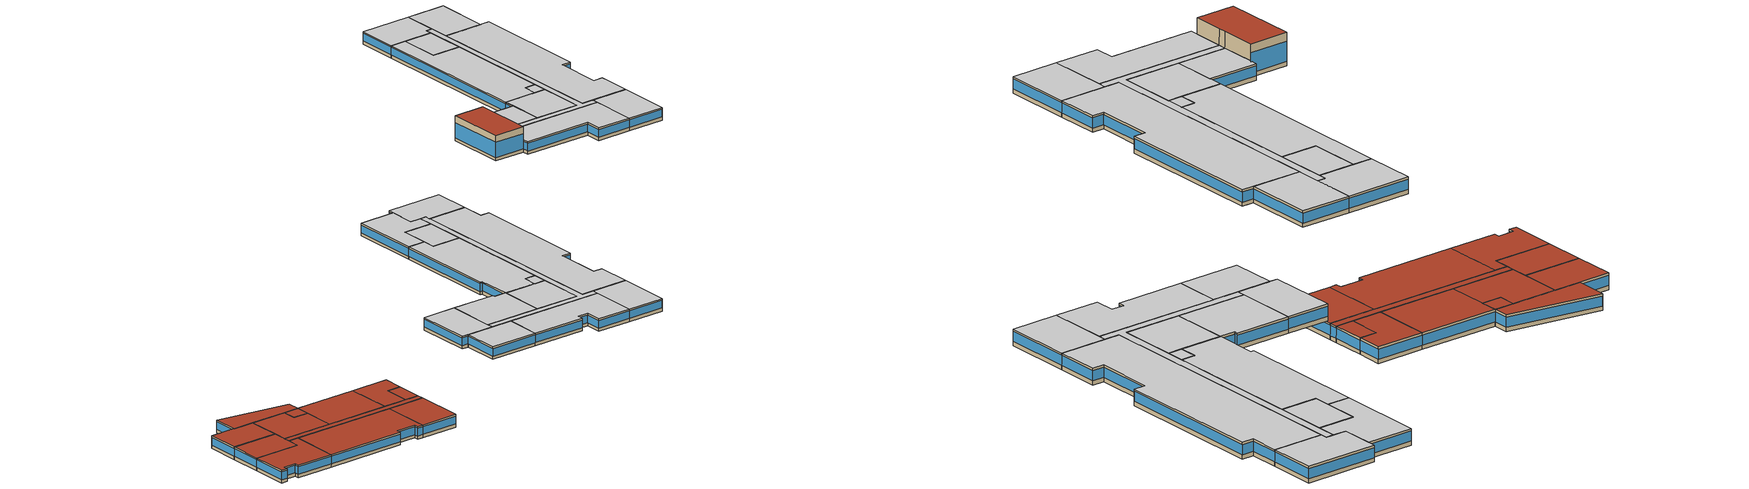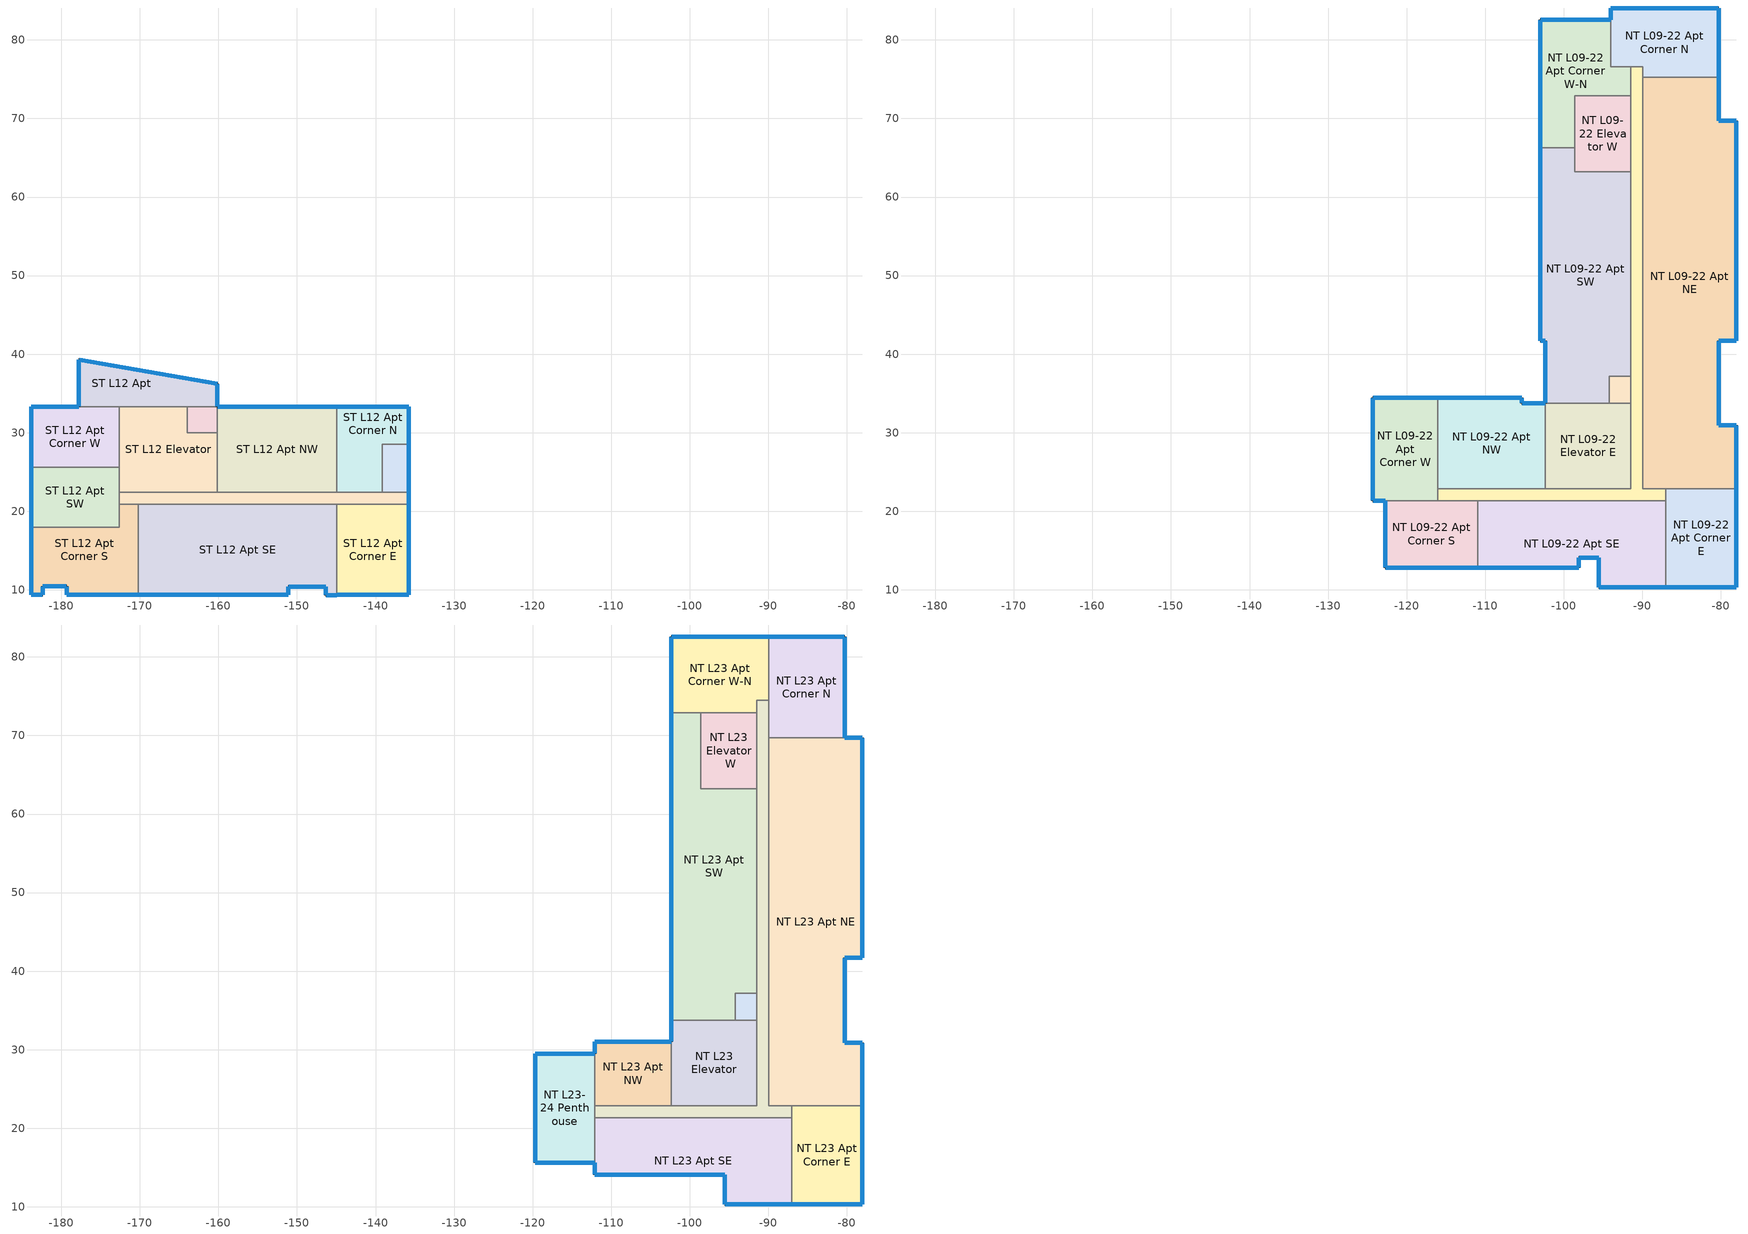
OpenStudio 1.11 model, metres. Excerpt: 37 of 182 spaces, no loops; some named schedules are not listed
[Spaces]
ST L12 Apt
 floor adiabatic (Interior Floor): -177.76,39.31 -160.13,36.22 -160.13,33.32 -177.76,33.32 z35.15
 wall outside: -160.13,33.32 -160.13,36.22 -177.76,39.31 -177.76,33.32 z35.15:38.1
 wall to ST L12 Elec: -163.94,33.32 -160.13,33.32 z35.15:38.1
 wall to ST L12 Elevator: -172.65,33.32 -163.94,33.32 z35.15:38.1
 wall to ST L12 Apt Corner W: -177.76,33.32 -172.65,33.32 z35.15:38.1
 window: -160.13,33.34 -160.13,36.2 z35.92:37.71; -160.15,36.23 -177.73,39.3 z35.92:37.69; -177.76,39.28 -177.76,33.34 z35.92:37.7
 roof outside: -160.13,33.32 -160.13,36.22 -177.76,39.31 -177.76,33.32 z38.1
ST L12 Corridor
 floor adiabatic (Interior Floor): -135.74,22.39 -135.74,20.87 -172.65,20.87 -172.65,22.39 z35.15
 wall outside: -135.74,20.87 -135.74,22.39 z35.15:38.1
 wall to ST L12 Apt Corner E: -144.9,20.87 -135.74,20.87 z35.15:38.1
 wall to ST L12 Apt SE: -170.22,20.87 -144.9,20.87 z35.15:38.1
 wall to ST L12 Apt Corner S: -172.65,20.87 -170.22,20.87 z35.15:38.1
 wall to ST L12 Apt SW: -172.65,22.39 -172.65,20.87 z35.15:38.1
 wall to ST L12 Elevator: -160.13,22.39 -172.65,22.39 z35.15:38.1
 wall to ST L12 Apt NW: -144.9,22.39 -160.13,22.39 z35.15:38.1
 wall to ST L12 Apt Corner N: -139.17,22.39 -144.9,22.39 z35.15:38.1
 wall to ST L12 Stair Int: -135.74,22.39 -139.17,22.39 z35.15:38.1
 window: -135.74,20.89 -135.74,22.36 z35.92:37.74
 roof outside: -135.74,20.87 -135.74,22.39 -172.65,22.39 -172.65,20.87 z38.1
ST L12 Apt SW
 floor adiabatic (Interior Floor): -172.65,25.6 -172.65,17.94 -183.85,17.94 -183.85,25.6 z35.15
 wall outside: -183.85,25.6 -183.85,17.94 z35.15:38.1
 wall to ST L12 Apt Corner W: -172.65,25.6 -183.85,25.6 z35.15:38.1
 wall to ST L12 Elevator: -172.65,22.39 -172.65,25.6 z35.15:38.1
 wall to ST L12 Apt Corner S: -183.85,17.94 -172.65,17.94 -172.65,20.87 z35.15:38.1
 window: -183.85,25.57 -183.85,17.97 z35.92:37.7
 roof outside: -172.65,17.94 -172.65,25.6 -183.85,25.6 -183.85,17.94 z38.1
ST L12 Stair Int
 floor adiabatic (Interior Floor): -135.74,28.54 -135.74,22.39 -139.17,22.39 -139.17,28.54 z35.15
 wall outside: -135.74,22.39 -135.74,28.54 z35.15:38.1
 wall to ST L12 Apt Corner N: -135.74,28.54 -139.17,28.54 -139.17,22.39 z35.15:38.1
 window: -135.74,22.41 -135.74,28.52 z35.92:37.7
 roof outside: -135.74,22.39 -135.74,28.54 -139.17,28.54 -139.17,22.39 z38.1
ST L12 Elec
 floor adiabatic (Interior Floor): -160.13,33.32 -160.13,29.99 -163.94,29.99 -163.94,33.32 z35.15
 wall to ST L12 Apt NW: -160.13,29.99 -160.13,33.32 z35.15:38.1
 wall to ST L12 Elevator: -163.94,33.32 -163.94,29.99 -160.13,29.99 z35.15:38.1
 roof outside: -160.13,29.99 -160.13,33.32 -163.94,33.32 -163.94,29.99 z38.1
ST L12 Apt Corner W
 floor adiabatic (Interior Floor): -172.65,33.32 -172.65,25.6 -183.85,25.6 -183.85,33.32 z35.15
 wall outside: -177.76,33.32 -183.85,33.32 -183.85,25.6 z35.15:38.1
 wall to ST L12 Elevator: -172.65,25.6 -172.65,33.32 z35.15:38.1
 window: -183.85,33.29 -183.85,25.62 / -177.78,33.32 -183.83,33.32 z35.92:37.7
 roof outside: -172.65,25.6 -172.65,33.32 -183.85,33.32 -183.85,25.6 z38.1
ST L12 Apt Corner E
 floor adiabatic (Interior Floor): -135.74,20.87 -135.74,9.34 -144.9,9.34 -144.9,20.87 z35.15
 wall outside: -144.9,9.34 -135.74,9.34 -135.74,20.87 z35.15:38.1
 wall to ST L12 Apt SE: -144.9,20.87 -144.9,9.34 z35.15:38.1
 window: -144.88,9.34 -135.77,9.34 / -135.74,9.37 -135.74,20.84 z35.92:37.69
 roof outside: -135.74,9.34 -135.74,20.87 -144.9,20.87 -144.9,9.34 z38.1
ST L12 Apt Corner N
 floor adiabatic (Interior Floor): -144.9,33.32 -135.74,33.32 -135.74,28.54 -139.17,28.54 -139.17,22.39 -144.9,22.39 z35.15
 wall outside: -135.74,28.54 -135.74,33.32 -144.9,33.32 z35.15:38.1
 wall to ST L12 Apt NW: -144.9,33.32 -144.9,22.39 z35.15:38.1
 window: -135.77,33.32 -144.88,33.32 z35.92:37.69; -135.74,28.57 -135.74,33.29 z35.92:37.7
 roof outside: -139.17,22.39 -139.17,28.54 -135.74,28.54 -135.74,33.32 -144.9,33.32 -144.9,22.39 z38.1
ST L12 Apt NW
 floor adiabatic (Interior Floor): -160.13,33.32 -144.9,33.32 -144.9,22.39 -160.13,22.39 z35.15
 wall outside: -144.9,33.32 -160.13,33.32 z35.15:38.1
 wall to ST L12 Elevator: -160.13,29.99 -160.13,22.39 z35.15:38.1
 window: -144.93,33.32 -160.1,33.32 z35.92:37.69
 roof outside: -144.9,22.39 -144.9,33.32 -160.13,33.32 -160.13,22.39 z38.1
ST L12 Apt Corner S
 floor adiabatic (Interior Floor): -170.22,20.87 -170.22,9.34 -179.33,9.34 -179.33,10.43 -182.38,10.43 -182.38,9.34 -183.85,9.34 -183.85,17.94 -172.65,17.94 -172.65,20.87 z35.15
 wall outside: -183.85,17.94 -183.85,9.34 -182.38,9.34 -182.38,10.43 -179.33,10.43 -179.33,9.34 -170.22,9.34 z35.15:38.1
 wall to ST L12 Apt SE: -170.22,9.34 -170.22,20.87 z35.15:38.1
 window: -183.83,9.34 -182.4,9.34 z35.92:37.75; -179.33,10.41 -179.33,9.37 / -182.38,9.37 -182.38,10.41 z35.92:37.77; -183.85,17.92 -183.85,9.37 / -179.31,9.34 -170.25,9.34 z35.92:37.69; -182.35,10.43 -179.36,10.43 z35.92:37.71
 roof outside: -170.22,9.34 -170.22,20.87 -172.65,20.87 -172.65,17.94 -183.85,17.94 -183.85,9.34 -182.38,9.34 -182.38,10.43 -179.33,10.43 -179.33,9.34 z38.1
ST L12 Apt SE
 floor adiabatic (Interior Floor): -144.9,20.87 -144.9,9.34 -146.31,9.34 -146.31,10.41 -151.09,10.41 -151.09,9.34 -170.22,9.34 -170.22,20.87 z35.15
 wall outside: -170.22,9.34 -151.09,9.34 -151.09,10.41 -146.31,10.41 -146.31,9.34 -144.9,9.34 z35.15:38.1
 window: -146.29,9.34 -144.93,9.34 z35.92:37.75; -170.2,9.34 -151.11,9.34 z35.92:37.69; -151.09,9.37 -151.09,10.39 / -146.31,10.39 -146.31,9.37 z35.92:37.77; -151.06,10.41 -146.34,10.41 z35.92:37.7
 roof outside: -144.9,9.34 -144.9,20.87 -170.22,20.87 -170.22,9.34 -151.09,9.34 -151.09,10.41 -146.31,10.41 -146.31,9.34 z38.1
ST L12 Elevator
 floor adiabatic (Interior Floor): -172.65,33.32 -163.94,33.32 -163.94,29.99 -160.13,29.99 -160.13,22.39 -172.65,22.39 z35.15
 roof outside: -160.13,22.39 -160.13,29.99 -163.94,29.99 -163.94,33.32 -172.65,33.32 -172.65,22.39 z38.1
NT L09-22 Apt Corner W-N
 floor adiabatic (Interior Floor): -94.01,82.54 -94.01,76.58 -91.46,76.58 -91.46,72.92 -98.59,72.92 -98.59,66.27 -102.96,66.27 -102.96,82.54 z46.28
 wall outside: -94.01,82.54 -102.96,82.54 -102.96,66.27 z46.28:49.23
 wall to NT L09-22 Apt Corner N: -91.46,76.58 -94.01,76.58 -94.01,82.54 z46.28:49.23
 wall to NT L09-22 Corridor: -91.46,72.92 -91.46,76.58 z46.28:49.23
 wall to NT L09-22 Elevator W: -98.59,66.27 -98.59,72.92 -91.46,72.92 z46.28:49.23
 wall to NT L09-22 Apt SW: -102.96,66.27 -98.59,66.27 z46.28:49.23
 window: -102.96,82.51 -102.96,66.3 z47.04:48.81; -94.03,82.54 -102.93,82.54 z47.04:48.82
 ceiling adiabatic (Interior Ceiling): -98.59,66.27 -98.59,72.92 -91.46,72.92 -91.46,76.58 -94.01,76.58 -94.01,82.54 -102.96,82.54 -102.96,66.27 z49.23
NT L09-22 Apt Corner N
 floor adiabatic (Interior Floor): -94.01,84.06 -80.29,84.06 -80.29,75.26 -89.94,75.26 -89.94,76.58 -94.01,76.58 z46.28
 wall outside: -80.29,75.26 -80.29,84.06 -94.01,84.06 -94.01,82.54 z46.28:49.23
 wall to NT L09-22 Corridor: -91.46,76.58 -89.94,76.58 -89.94,75.26 z46.28:49.23
 wall to NT L09-22 Apt NE: -89.94,75.26 -80.29,75.26 z46.28:49.23
 window: -94.01,84.04 -94.01,82.57 z47.04:48.87; -80.29,75.29 -80.29,84.04 / -80.32,84.06 -93.98,84.06 z47.04:48.82
 ceiling adiabatic (Interior Ceiling): -80.29,75.26 -80.29,84.06 -94.01,84.06 -94.01,76.58 -89.94,76.58 -89.94,75.26 z49.23
NT L09-22 Elevator W
 floor adiabatic (Interior Floor): -91.46,72.92 -91.46,63.2 -98.59,63.2 -98.59,72.92 z46.28
 wall to NT L09-22 Apt SW: -98.59,66.27 -98.59,63.2 -91.46,63.2 z46.28:49.23
 wall to NT L09-22 Corridor: -91.46,63.2 -91.46,72.92 z46.28:49.23
 ceiling adiabatic (Interior Ceiling): -91.46,63.2 -91.46,72.92 -98.59,72.92 -98.59,63.2 z49.23
NT L09-22 Apt SE
 floor adiabatic (Interior Floor): -110.96,21.35 -87.02,21.35 -87.02,10.31 -95.53,10.31 -95.53,14.11 -98.07,14.11 -98.07,12.82 -110.96,12.82 z46.28
 wall outside: -110.96,12.82 -98.07,12.82 -98.07,14.11 -95.53,14.11 -95.53,10.31 -87.02,10.31 z46.28:49.23
 wall to NT L09-22 Apt Corner S: -110.96,21.35 -110.96,12.82 z46.28:49.23
 wall to NT L09-22 Corridor: -87.02,21.35 -110.96,21.35 z46.28:49.23
 wall to NT L09-22 Apt Corner E: -87.02,10.31 -87.02,21.35 z46.28:49.23
 window: -110.93,12.82 -98.1,12.82 / -95.5,10.31 -87.05,10.31 z47.04:48.82; -95.53,14.09 -95.53,10.33 z47.04:48.83; -98.07,12.85 -98.07,14.09 z47.04:48.88; -98.05,14.11 -95.56,14.11 z47.04:48.84
 ceiling adiabatic (Interior Ceiling): -87.02,10.31 -87.02,21.35 -110.96,21.35 -110.96,12.82 -98.07,12.82 -98.07,14.11 -95.53,14.11 -95.53,10.31 z49.23
NT L09-22 Corridor
 floor adiabatic (Interior Floor): -89.94,76.58 -89.94,22.88 -87.02,22.88 -87.02,21.35 -116.03,21.35 -116.03,22.88 -91.46,22.88 -91.46,76.58 z46.28
 wall to NT L09-22 Apt NE: -87.02,22.88 -89.94,22.88 -89.94,75.26 z46.28:49.23
 wall to NT L09-22 Apt Corner E: -87.02,21.35 -87.02,22.88 z46.28:49.23
 wall to NT L09-22 Apt Corner S: -116.03,21.35 -110.96,21.35 z46.28:49.23
 wall to NT L09-22 Apt Corner W: -116.03,22.88 -116.03,21.35 z46.28:49.23
 wall to NT L09-22 Apt NW: -102.34,22.88 -116.03,22.88 z46.28:49.23
 wall to NT L09-22 Elevator E: -91.46,33.77 -91.46,22.88 -102.34,22.88 z46.28:49.23
 wall to NT L09-22 Elec: -91.46,37.18 -91.46,33.77 z46.28:49.23
 wall to NT L09-22 Apt SW: -91.46,63.2 -91.46,37.18 z46.28:49.23
 ceiling adiabatic (Interior Ceiling): -87.02,21.35 -87.02,22.88 -89.94,22.88 -89.94,76.58 -91.46,76.58 -91.46,22.88 -116.03,22.88 -116.03,21.35 z49.23
NT L09-22 Apt NW
 floor adiabatic (Interior Floor): -105.34,34.43 -105.34,33.77 -102.34,33.77 -102.34,22.88 -116.03,22.88 -116.03,34.43 z46.28
 wall outside: -102.34,33.77 -105.34,33.77 -105.34,34.43 -116.03,34.43 z46.28:49.23
 wall to NT L09-22 Apt Corner W: -116.03,34.43 -116.03,22.88 z46.28:49.23
 wall to NT L09-22 Elevator E: -102.34,22.88 -102.34,33.77 z46.28:49.23
 window: -105.36,34.43 -116,34.43 z47.04:48.82; -102.37,33.77 -105.31,33.77 z47.04:48.84; -105.34,33.8 -105.34,34.4 z47.04:48.96
 ceiling adiabatic (Interior Ceiling): -102.34,22.88 -102.34,33.77 -105.34,33.77 -105.34,34.43 -116.03,34.43 -116.03,22.88 z49.23
NT L09-22 Elevator E
 floor adiabatic (Interior Floor): -91.46,33.77 -91.46,22.88 -102.34,22.88 -102.34,33.77 z46.28
 wall to NT L09-22 Apt SW: -94.21,33.77 -102.34,33.77 z46.28:49.23
 wall to NT L09-22 Elec: -91.46,33.77 -94.21,33.77 z46.28:49.23
 ceiling adiabatic (Interior Ceiling): -91.46,22.88 -91.46,33.77 -102.34,33.77 -102.34,22.88 z49.23
NT L09-22 Apt NE
 floor adiabatic (Interior Floor): -80.29,75.26 -80.29,69.69 -78.01,69.69 -78.01,41.7 -80.29,41.7 -80.29,30.92 -78.01,30.92 -78.01,22.88 -89.94,22.88 -89.94,75.26 z46.28
 wall outside: -78.01,22.88 -78.01,30.92 -80.29,30.92 -80.29,41.7 -78.01,41.7 -78.01,69.69 -80.29,69.69 -80.29,75.26 z46.28:49.23
 wall to NT L09-22 Apt Corner E: -87.02,22.88 -78.01,22.88 z46.28:49.23
 window: -78.01,41.72 -78.01,69.66 z47.04:48.81; -78.04,69.69 -80.27,69.69 / -78.04,30.92 -80.27,30.92 / -80.27,41.7 -78.04,41.7 z47.04:48.85; -78.01,22.9 -78.01,30.9 / -80.29,69.71 -80.29,75.23 / -80.29,30.95 -80.29,41.67 z47.04:48.82
 ceiling adiabatic (Interior Ceiling): -78.01,22.88 -78.01,30.92 -80.29,30.92 -80.29,41.7 -78.01,41.7 -78.01,69.69 -80.29,69.69 -80.29,75.26 -89.94,75.26 -89.94,22.88 z49.23
NT L09-22 Apt SW
 floor adiabatic (Interior Floor): -98.59,66.27 -98.59,63.2 -91.46,63.2 -91.46,37.18 -94.21,37.18 -94.21,33.77 -102.34,33.77 -102.34,41.7 -102.96,41.7 -102.96,66.27 z46.28
 wall outside: -102.96,66.27 -102.96,41.7 -102.34,41.7 -102.34,33.77 z46.28:49.23
 wall to NT L09-22 Elec: -94.21,33.77 -94.21,37.18 -91.46,37.18 z46.28:49.23
 window: -102.96,66.25 -102.96,41.72 z47.04:48.81; -102.93,41.7 -102.37,41.7 z47.04:48.97; -102.34,41.67 -102.34,33.8 z47.04:48.82
 ceiling adiabatic (Interior Ceiling): -94.21,33.77 -94.21,37.18 -91.46,37.18 -91.46,63.2 -98.59,63.2 -98.59,66.27 -102.96,66.27 -102.96,41.7 -102.34,41.7 -102.34,33.77 z49.23
NT L09-22 Elec
 floor adiabatic (Interior Floor): -91.46,37.18 -91.46,33.77 -94.21,33.77 -94.21,37.18 z46.28
 ceiling adiabatic (Interior Ceiling): -91.46,33.77 -91.46,37.18 -94.21,37.18 -94.21,33.77 z49.23
NT L09-22 Apt Corner W
 floor adiabatic (Interior Floor): -116.03,34.43 -116.03,21.35 -124.28,21.35 -124.28,34.43 z46.28
 wall outside: -116.03,34.43 -124.28,34.43 -124.28,21.35 -122.71,21.35 z46.28:49.23
 wall to NT L09-22 Apt Corner S: -122.71,21.35 -116.03,21.35 z46.28:49.23
 window: -116.05,34.43 -124.26,34.43 / -124.28,34.4 -124.28,21.38 z47.04:48.82; -124.26,21.35 -122.74,21.35 z47.04:48.87
 ceiling adiabatic (Interior Ceiling): -116.03,21.35 -116.03,34.43 -124.28,34.43 -124.28,21.35 z49.23
NT L09-22 Apt Corner E
 floor adiabatic (Interior Floor): -78.01,22.88 -78.01,10.31 -87.02,10.31 -87.02,22.88 z46.28
 wall outside: -87.02,10.31 -78.01,10.31 -78.01,22.88 z46.28:49.23
 window: -87,10.31 -78.04,10.31 / -78.01,10.33 -78.01,22.85 z47.04:48.82
 ceiling adiabatic (Interior Ceiling): -78.01,10.31 -78.01,22.88 -87.02,22.88 -87.02,10.31 z49.23
NT L09-22 Apt Corner S
 floor adiabatic (Interior Floor): -110.96,21.35 -110.96,12.82 -122.71,12.82 -122.71,21.35 z46.28
 wall outside: -122.71,21.35 -122.71,12.82 -110.96,12.82 z46.28:49.23
 window: -122.71,21.33 -122.71,12.85 / -122.69,12.82 -110.98,12.82 z47.04:48.82
 ceiling adiabatic (Interior Ceiling): -110.96,12.82 -110.96,21.35 -122.71,21.35 -122.71,12.82 z49.23
NT L23 Apt SE
 floor adiabatic (Interior Floor): -87.02,21.35 -87.02,10.31 -95.53,10.31 -95.53,14.11 -112.09,14.11 -112.09,21.35 z91.08
 wall outside: -112.09,15.64 -112.09,14.11 -95.53,14.11 -95.53,10.31 -87.02,10.31 z91.08:94.03
 wall to NT L23-24 Penthouse: -112.09,21.35 -112.09,15.64 z91.08:94.03
 wall to NT L23 Corridor: -87.02,21.35 -112.09,21.35 z91.08:94.03
 wall to NT L23 Apt Corner E: -87.02,10.31 -87.02,21.35 z91.08:94.03
 window: -112.07,14.11 -95.56,14.11 / -95.5,10.31 -87.05,10.31 z91.85:93.62; -112.09,15.61 -112.09,14.14 z91.85:93.68; -95.53,14.09 -95.53,10.33 z91.85:93.64
 ceiling to NT L24 Apt SE: -87.02,10.31 -87.02,21.35 -112.09,21.35 -112.09,14.11 -95.53,14.11 -95.53,10.31 z94.03
NT L23 Apt Corner E
 floor adiabatic (Interior Floor): -78.01,22.88 -78.01,10.31 -87.02,10.31 -87.02,22.88 z91.08
 wall outside: -87.02,10.31 -78.01,10.31 -78.01,22.88 z91.08:94.03
 wall to NT L23 Corridor: -87.02,22.88 -87.02,21.35 z91.08:94.03
 wall to NT L23 Apt NE: -78.01,22.88 -87.02,22.88 z91.08:94.03
 window: -87,10.31 -78.04,10.31 / -78.01,10.33 -78.01,22.85 z91.85:93.62
 ceiling to NT L24 Apt Corner E: -78.01,10.31 -78.01,22.88 -87.02,22.88 -87.02,10.31 z94.03
NT L23-24 Penthouse
 floor ground: -112.09,29.5 -112.09,15.64 -119.66,15.64 -119.66,29.5 z91.08
 wall outside: -112.09,29.5 -119.66,29.5 -119.66,15.64 -112.09,15.64 z91.08:96.98
 wall to NT L23 Corridor: -112.09,21.35 -112.09,22.88 z91.08:94.03
 wall to NT L23 Apt NW: -112.09,22.88 -112.09,29.5 z91.08:94.03
 wall to NT L24 Corridor: -112.09,21.35 -112.09,22.88 z94.03:96.98
 wall to NT L24 Apt NW: -112.09,22.88 -112.09,29.5 z94.03:96.98
 wall to NT L24 Apt SE: -112.09,15.64 -112.09,21.35 z94.03:96.98
 window: -119.64,15.64 -112.12,15.64 / -112.12,29.5 -119.64,29.5 z91.85:95.41; -119.66,29.48 -119.66,15.66 z91.85:95.4
 roof outside: -112.09,15.64 -112.09,29.5 -119.66,29.5 -119.66,15.64 z96.98
NT L23 Corridor
 floor adiabatic (Interior Floor): -89.94,74.46 -89.94,22.88 -87.02,22.88 -87.02,21.35 -112.09,21.35 -112.09,22.88 -91.46,22.88 -91.46,74.46 z91.08
 wall to NT L23 Apt NW: -102.34,22.88 -112.09,22.88 z91.08:94.03
 wall to NT L23 Elevator: -91.46,33.77 -91.46,22.88 -102.34,22.88 z91.08:94.03
 wall to NT L23 Elec: -91.46,37.18 -91.46,33.77 z91.08:94.03
 wall to NT L23 Apt SW: -91.46,63.2 -91.46,37.18 z91.08:94.03
 wall to NT L23 Elevator W: -91.46,72.92 -91.46,63.2 z91.08:94.03
 wall to NT L23 Apt Corner W-N: -89.94,74.46 -91.46,74.46 -91.46,72.92 z91.08:94.03
 wall to NT L23 Apt Corner N: -89.94,69.7 -89.94,74.46 z91.08:94.03
 wall to NT L23 Apt NE: -87.02,22.88 -89.94,22.88 -89.94,69.7 z91.08:94.03
 ceiling to NT L24 Corridor: -87.02,21.35 -87.02,22.88 -89.94,22.88 -89.94,74.46 -91.46,74.46 -91.46,22.88 -112.09,22.88 -112.09,21.35 z94.03
NT L23 Apt NW
 floor adiabatic (Interior Floor): -102.34,31.03 -102.34,22.88 -112.09,22.88 -112.09,31.03 z91.08
 wall outside: -102.34,31.03 -112.09,31.03 -112.09,29.5 z91.08:94.03
 wall to NT L23 Elevator: -102.34,22.88 -102.34,31.03 z91.08:94.03
 window: -102.37,31.03 -112.07,31.03 z91.85:93.62; -112.09,31 -112.09,29.53 z91.85:93.68
 ceiling to NT L24 Apt NW: -102.34,22.88 -102.34,31.03 -112.09,31.03 -112.09,22.88 z94.03
NT L23 Elevator
 floor adiabatic (Interior Floor): -91.46,33.77 -91.46,22.88 -102.34,22.88 -102.34,33.77 z91.08
 wall outside: -102.34,33.77 -102.34,31.03 z91.08:94.03
 wall to NT L23 Apt SW: -94.21,33.77 -102.34,33.77 z91.08:94.03
 wall to NT L23 Elec: -91.46,33.77 -94.21,33.77 z91.08:94.03
 window: -102.34,33.75 -102.34,31.05 z91.85:93.65
 ceiling to NT L24 Elevator: -91.46,22.88 -91.46,33.77 -102.34,33.77 -102.34,22.88 z94.03
NT L23 Apt NE
 floor adiabatic (Interior Floor): -89.94,69.7 -78.01,69.69 -78.01,41.7 -80.29,41.7 -80.29,30.87 -78.01,30.87 -78.01,22.88 -89.94,22.88 z91.08
 wall outside: -78.01,22.88 -78.01,30.87 -80.29,30.87 -80.29,41.7 -78.01,41.7 -78.01,69.69 -80.29,69.69 z91.08:94.03
 wall to NT L23 Apt Corner N: -80.29,69.69 -89.94,69.7 z91.08:94.03
 window: -80.27,41.7 -78.04,41.7 / -78.04,69.69 -80.27,69.69 / -78.04,30.87 -80.27,30.87 z91.85:93.65; -78.01,22.9 -78.01,30.85 z91.85:93.63; -78.01,41.72 -78.01,69.66 / -80.29,30.9 -80.29,41.67 z91.85:93.62
 ceiling to NT L24 Apt NE: -78.01,22.88 -78.01,30.87 -80.29,30.87 -80.29,41.7 -78.01,41.7 -78.01,69.69 -89.94,69.7 -89.94,22.88 z94.03
NT L23 Apt SW
 floor adiabatic (Interior Floor): -98.59,72.92 -98.59,63.2 -91.46,63.2 -91.46,37.18 -94.21,37.18 -94.21,33.77 -102.34,33.77 -102.34,72.92 z91.08
 wall outside: -102.34,72.92 -102.34,33.77 z91.08:94.03
 wall to NT L23 Apt Corner W-N: -98.59,72.92 -102.34,72.92 z91.08:94.03
 wall to NT L23 Elevator W: -91.46,63.2 -98.59,63.2 -98.59,72.92 z91.08:94.03
 wall to NT L23 Elec: -94.21,33.77 -94.21,37.18 -91.46,37.18 z91.08:94.03
 window: -102.34,72.89 -102.34,33.8 z91.85:93.62
 ceiling to NT L24 Apt SW: -94.21,33.77 -94.21,37.18 -91.46,37.18 -91.46,63.2 -98.59,63.2 -98.59,72.92 -102.34,72.92 -102.34,33.77 z94.03
NT L23 Elec
 floor adiabatic (Interior Floor): -91.46,37.18 -91.46,33.77 -94.21,33.77 -94.21,37.18 z91.08
 ceiling to NT L24 Elec: -91.46,33.77 -91.46,37.18 -94.21,37.18 -94.21,33.77 z94.03
NT L23 Elevator W
 floor adiabatic (Interior Floor): -91.46,72.92 -91.46,63.2 -98.59,63.2 -98.59,72.92 z91.08
 wall to NT L23 Apt Corner W-N: -91.46,72.92 -98.59,72.92 z91.08:94.03
 ceiling to NT L24 Elevator W: -91.46,63.2 -91.46,72.92 -98.59,72.92 -98.59,63.2 z94.03
NT L23 Apt Corner N
 floor adiabatic (Interior Floor): -80.29,82.54 -80.29,69.69 -89.94,69.7 -89.94,82.54 z91.08
 wall outside: -80.29,69.69 -80.29,82.54 -89.94,82.54 z91.08:94.03
 wall to NT L23 Apt Corner W-N: -89.94,82.54 -89.94,74.46 z91.08:94.03
 window: -80.29,69.71 -80.29,82.51 / -80.32,82.54 -89.91,82.54 z91.85:93.62
 ceiling to NT L24 Apt Corner N: -80.29,69.69 -80.29,82.54 -89.94,82.54 -89.94,69.7 z94.03
NT L23 Apt Corner W-N
 floor adiabatic (Interior Floor): -89.94,82.54 -89.94,74.46 -91.46,74.46 -91.46,72.92 -102.34,72.92 -102.34,82.54 z91.08
 wall outside: -89.94,82.54 -102.34,82.54 -102.34,72.92 z91.08:94.03
 window: -89.96,82.54 -102.32,82.54 / -102.34,82.51 -102.34,72.95 z91.85:93.62
 ceiling to NT L24 Apt Corner W-N: -91.46,72.92 -91.46,74.46 -89.94,74.46 -89.94,82.54 -102.34,82.54 -102.34,72.92 z94.03
[Building]
Building 1: North Axis {deg}=315; Space Type=90.1-2007 - MidriseApartment - Apartment; Default Construction Set=90.1-2007 - CZ5-6 - MidriseApartment
[ClimateZones]
Climate Zone Institution Name 1=ASHRAE; Climate Zone Document Name 1=ANSI/ASHRAE Standard 169; Climate Zone Document Year 1=2006; Climate Zone Institution Name 2=CEC; Climate Zone Document Name 2=California Climate Zone Descriptions; Climate Zone Document Year 2=1995
[Site]
Denver Intl Ap: Latitude {deg}=39.83; Longitude {deg}=-104.65; Time Zone {hr}=-7; Elevation {m}=1650
[SizingPeriod:DesignDay] Barometric Pressure {Pa}=83011; Sky Clearness=0; Rain Indicator=0; Snow Indicator=0; Day of Month=21; Daylight Saving Time Indicator=0; Dry-Bulb Temperature Range Modifier Type=DefaultMultipliers
Name | Maximum Dry-Bulb Temperature {C} | Daily Dry-Bulb Temperature Range {deltaC} | Humidity Indicating Conditions at Maximum Dry-Bulb | Wind Speed {m/s} | Wind Direction {deg} | Month | Day Type | Humidity Indicating Type | Solar Model Indicator | ASHRAE Taub | ASHRAE Taud
Denver Intl Ap Ann Hum_n 99.6% Condns DP=>MCDB | -11.7 | 0 | -21.5 | 3.3 | 160 | 12 | WinterDesignDay | Dewpoint | ASHRAEClearSky
Denver Intl Ap Ann Clg .4% Condns DB=>MWB | 34.6 | 15.2 | 15.7 | 4.2 | 80 | 7 | SummerDesignDay | Wetbulb | ASHRAETau | 0.424 | 2.012
Denver Intl Ap Ann Htg 99.6% Condns DB | -17.4 | 0 | -17.4 | 3.3 | 160 | 12 | WinterDesignDay | Wetbulb | ASHRAEClearSky
Denver Intl Ap Ann Clg .4% Condns DP=>MDB | 19.9 | 15.2 | 16 | 4.2 | 80 | 7 | SummerDesignDay | Dewpoint | ASHRAETau | 0.424 | 2.012
[Construction]
ExtSlabCarpet 4in ClimateZone 1-8: MAT-CC05 4 HW CONCRETE, CP02 CARPET PAD
Interior Floor: F16 Acoustic tile, F05 Ceiling air space resistance, M11 100mm lightweight concrete
Interior Wall: G01a 19mm gypsum board, F04 Wall air space resistance, G01a 19mm gypsum board
Interior Ceiling: M11 100mm lightweight concrete, F05 Ceiling air space resistance, F16 Acoustic tile
Exterior Door: F08 Metal surface, I01 25mm insulation board
Interior Window: Clear 3mm
Interior Door; Interior Partition: G05 25mm wood
ASHRAE 90.1-2007 ExtWall SteelFrame ClimateZone alt-res 2-6: Wood Siding, Steel Frame Wall Insulation R-13.81 IP, 1/2IN Gypsum
ASHRAE 90.1-2007 ExtRoof IEAD ClimateZone 2-8: Roof Membrane, IEAD Roof Insulation R-19.72 IP, Metal Decking
15023 Window Curtainwall: Viracon VUE1-30 Curtainwall
[Material] Thermal Absorptance=0.9
Name | Roughness | Thickness {m} | Conductivity {W/m-K} | Density {kg/m3} | Specific Heat {J/kg-K} | Solar Absorptance | Visible Absorptance
MAT-CC05 4 HW CONCRETE | Rough | 0.1016 | 1.311 | 2240 | 836.8 | 0.85 | 0.85
1/2IN Gypsum | Smooth | 0.0127 | 0.16 | 784.9 | 830 | 0.4 | 0.4
Roof Membrane | VeryRough | 0.00950001 | 0.16 | 1121.29 | 1460 | 0.7 | 0.7
Metal Decking | MediumSmooth | 0.0015 | 45.006 | 7680 | 418.4 | 0.6 | 0.6
F16 Acoustic tile | MediumSmooth | 0.0191 | 0.06 | 368 | 590 | 0.3 | 0.3
M11 100mm lightweight concrete | MediumRough | 0.1016 | 0.53 | 1280 | 840 | 0.5 | 0.5
G01a 19mm gypsum board | MediumSmooth | 0.019 | 0.16 | 800 | 1090 | 0.4 | 0.4
F08 Metal surface | Smooth | 0.0008 | 45.28 | 7824 | 500 | 0.7 | 0.7
I01 25mm insulation board | MediumRough | 0.0254 | 0.03 | 43 | 1210 | 0.6 | 0.6
G05 25mm wood | MediumSmooth | 0.0254 | 0.15 | 608 | 1630 | 0.5 | 0.5
Wood Siding | MediumSmooth | 0.01 | 0.11 | 544.62 | 1210 | 0.78 | 0.78
Steel Frame Wall Insulation R-13.81 IP | MediumRough | 0.143822 | 0.049 | 265 | 836.8 | 0.7 | 0.7
IEAD Roof Insulation R-19.72 IP | MediumRough | 0.170137 | 0.049 | 265 | 836.8 | 0.7 | 0.7
[Material:NoMass]
CP02 CARPET PAD: Roughness=Smooth; Thermal Resistance {m2-K/W}=0.1; Thermal Absorptance=0.9; Solar Absorptance=0.8; Visible Absorptance=0.8
[Material:AirGap]
Name | Thermal Resistance {m2-K/W}
F05 Ceiling air space resistance | 0.18
F04 Wall air space resistance | 0.15
[WindowMaterial:Glazing]
Clear 3mm: Optical Data Type=SpectralAverage; Thickness {m}=0.003; Solar Transmittance at Normal Incidence=0.837; Front Side Solar Reflectance at Normal Incidence=0.075; Back Side Solar Reflectance at Normal Incidence=0; Visible Transmittance at Normal Incidence=0.898; Front Side Visible Reflectance at Normal Incidence=0.081; Back Side Visible Reflectance at Normal Incidence=0; Infrared Transmittance at Normal Incidence=0; Front Side Infrared Hemispherical Emissivity=0.84; Back Side Infrared Hemispherical Emissivity=0.84; Conductivity {W/m-K}=0.9; Dirt Correction Factor for Solar and Visible Transmittance=1; Solar Diffusing=No
[DefaultConstructionSet]
90.1-2007 - CZ5-6 - MidriseApartment: Default Exterior Surface Constructions=Default Surface Constructions 25; Default Interior Surface Constructions=Default Surface Constructions 26; Default Ground Contact Surface Constructions=Default Surface Constructions 27; Default Exterior SubSurface Constructions=Default Sub Surface Constructions 17; Default Interior SubSurface Constructions=Default Sub Surface Constructions 18; Interior Partition Construction=Interior Partition
[WindowMaterial:SimpleGlazingSystem]
Viracon VUE1-30 Curtainwall: U-Factor {W/m2-K}=2.35648; Solar Heat Gain Coefficient=0.188; Visible Transmittance=0.264
[DefaultSurfaceConstructions]
Name | Floor Construction | Wall Construction | Roof Ceiling Construction
Default Surface Constructions 25 | ExtSlabCarpet 4in ClimateZone 1-8 | ASHRAE 90.1-2007 ExtWall SteelFrame ClimateZone alt-res 2-6 | ASHRAE 90.1-2007 ExtRoof IEAD ClimateZone 2-8
Default Surface Constructions 26 | Interior Floor | Interior Wall | Interior Ceiling
Default Surface Constructions 27 | ExtSlabCarpet 4in ClimateZone 1-8 | ExtSlabCarpet 4in ClimateZone 1-8 | ExtSlabCarpet 4in ClimateZone 1-8
[DefaultSubSurfaceConstructions]
Name | Fixed Window Construction | Operable Window Construction | Door Construction | Tubular Daylight Dome Construction | Tubular Daylight Diffuser Construction
Default Sub Surface Constructions 17 | 15023 Window Curtainwall | 15023 Window Curtainwall | Exterior Door | Interior Window | Interior Window
Default Sub Surface Constructions 18 | Interior Window | Interior Window | Interior Door
[DesignSpecification:OutdoorAir] Outdoor Air Method=Sum
Name | Outdoor Air Flow per Floor Area {m3/s-m2} | Outdoor Air Flow per Person {m3/s-person}
90.1-2007 - MidriseApartment - Corridor Ventilation; 90.1-2007 - SmHotel - Stair Ventilation | 0.0003048
90.1-2007 - LrgHotel - Mechanical Ventilation | 0.0006096
90.1-2007 - SmHotel - Exercise Ventilation | 0.0003048 | 0.00943895
90.1-2010 - MidriseApartment - Apartment Ventilation | 0.0003048 | 0.00235974
[ThermostatSetpoint:DualSetpoint] Heating Setpoint Temperature Schedule=MidriseApartment Apartment HtgSetp; Cooling Setpoint Temperature Schedule=MidriseApartment Apartment ClgSetp
Thermostat Setpoint Dual Setpoint 13; Thermostat Setpoint Dual Setpoint 15; Thermostat Setpoint Dual Setpoint 18; Thermostat Setpoint Dual Setpoint 20; Thermostat Setpoint Dual Setpoint 24; Thermostat Setpoint Dual Setpoint 28; Thermostat Setpoint Dual Setpoint 34; Thermostat Setpoint Dual Setpoint 43; Thermostat Setpoint Dual Setpoint 46; Thermostat Setpoint Dual Setpoint 54; Thermostat Setpoint Dual Setpoint 56; Thermostat Setpoint Dual Setpoint 64; Thermostat Setpoint Dual Setpoint 66; Thermostat Setpoint Dual Setpoint 70; Thermostat Setpoint Dual Setpoint 74; Thermostat Setpoint Dual Setpoint 75; Thermostat Setpoint Dual Setpoint 80; Thermostat Setpoint Dual Setpoint 86; Thermostat Setpoint Dual Setpoint 88; Thermostat Setpoint Dual Setpoint 92; Thermostat Setpoint Dual Setpoint 102; Thermostat Setpoint Dual Setpoint 104; Thermostat Setpoint Dual Setpoint 105; Thermostat Setpoint Dual Setpoint 111; Thermostat Setpoint Dual Setpoint 112; Thermostat Setpoint Dual Setpoint 113; Thermostat Setpoint Dual Setpoint 119; Thermostat Setpoint Dual Setpoint 120; Thermostat Setpoint Dual Setpoint 124; Thermostat Setpoint Dual Setpoint 135; Thermostat Setpoint Dual Setpoint 141; Thermostat Setpoint Dual Setpoint 144; Thermostat Setpoint Dual Setpoint 155; Thermostat Setpoint Dual Setpoint 161; Thermostat Setpoint Dual Setpoint 165; Thermostat Setpoint Dual Setpoint 169; Thermostat Setpoint Dual Setpoint 172
[SpaceType]
Name | Default Schedule Set | Design Specification Outdoor Air Object | Standards Building Type | Standards Space Type
90.1-2007 - MidriseApartment - Apartment | 90.1-2007 - MidriseApartment - Apartment Schedule Set | 90.1-2010 - MidriseApartment - Apartment Ventilation | MidriseApartment | Apartment
90.1-2007 - MidriseApartment - Corridor | 90.1-2007 - MidriseApartment - Corridor Schedule Set | 90.1-2007 - MidriseApartment - Corridor Ventilation | MidriseApartment | Corridor
90.1-2007 - LrgHotel - Mechanical | 90.1-2007 - LrgHotel - Mechanical Schedule Set | 90.1-2007 - LrgHotel - Mechanical Ventilation | LargeHotel | Mechanical
90.1-2007 - SmHotel - Exercise | 90.1-2007 - SmHotel - Exercise Schedule Set | 90.1-2007 - SmHotel - Exercise Ventilation | SmallHotel | Exercise
90.1-2007 - SmHotel - Stair | 90.1-2007 - SmHotel - Stair Schedule Set | 90.1-2007 - SmHotel - Stair Ventilation | SmallHotel | Stair
Elevator NT; Elevator ST |  |  | SmallHotel | Stair
[DefaultScheduleSet]
Name | Number of People Schedule | People Activity Level Schedule | Lighting Schedule | Electric Equipment Schedule | Infiltration Schedule
90.1-2007 - MidriseApartment - Apartment Schedule Set | MidriseApartment Apartment Occ | MidriseApartment Activity | MidriseApartment Apartment Light | MidriseApartment Apartment Equip | MidriseApartment Infil
90.1-2007 - MidriseApartment - Corridor Schedule Set |  |  | MidriseApartment Corridor Light |  | MidriseApartment Infil
90.1-2007 - LrgHotel - Mechanical Schedule Set |  |  | LargeHotel Bldg Light | LargeHotel Bldg Equip | LargeHotel Infil Quarter On
90.1-2007 - SmHotel - Exercise Schedule Set | SmallHotel Exercise Occ | SmallHotel Activity | SmallHotel Exercise Light | SmallHotel Exercise Equip | SmallHotel Infil Half On
90.1-2007 - SmHotel - Stair Schedule Set |  |  | SmallHotel Bldg Light |  | SmallHotel Infil Half On
[Lights:Definition] Design Level Calculation Method=Watts/Area
Name | Watts per Space Floor Area {W/m2}
90.1-2007 - MidriseApartment - Apartment Lights Definition | 5.2205
90.1-2007 - MidriseApartment - Corridor Lights Definition | 6.13543
90.1-2007 - LrgHotel - Mechanical Lights Definition | 10.0104
90.1-2007 - SmHotel - Exercise Lights Definition | 4.84376
90.1-2007 - SmHotel - Stair Lights Definition | 6.78126
[Lights]
Name | Lights Definition | Space or SpaceType
90.1-2007 - MidriseApartment - Apartment Lights | 90.1-2007 - MidriseApartment - Apartment Lights Definition | 90.1-2007 - MidriseApartment - Apartment
90.1-2007 - MidriseApartment - Corridor Lights | 90.1-2007 - MidriseApartment - Corridor Lights Definition | 90.1-2007 - MidriseApartment - Corridor
90.1-2007 - LrgHotel - Mechanical Lights | 90.1-2007 - LrgHotel - Mechanical Lights Definition | 90.1-2007 - LrgHotel - Mechanical
90.1-2007 - SmHotel - Exercise Lights | 90.1-2007 - SmHotel - Exercise Lights Definition | 90.1-2007 - SmHotel - Exercise
90.1-2007 - SmHotel - Stair Lights | 90.1-2007 - SmHotel - Stair Lights Definition | 90.1-2007 - SmHotel - Stair
[People:Definition] Number of People Calculation Method=People/Area; Fraction Radiant=0.3
Name | People per Space Floor Area {person/m2}
90.1-2007 - MidriseApartment - Apartment People Definition | 0.0283091
90.1-2007 - SmHotel - Exercise People Definition | 0.322917
[People]
Name | People Definition | Space or SpaceType
90.1-2007 - MidriseApartment - Apartment People | 90.1-2007 - MidriseApartment - Apartment People Definition | 90.1-2007 - MidriseApartment - Apartment
90.1-2007 - SmHotel - Exercise People | 90.1-2007 - SmHotel - Exercise People Definition | 90.1-2007 - SmHotel - Exercise
[SpaceInfiltration:DesignFlowRate] Flow per Exterior Surface Area {m3/s-m2}=0.000226568
Name | Space or SpaceType | Design Flow Rate Calculation Method | Flow per Space Floor Area {m3/s-m2}
90.1-2007 - MidriseApartment - Apartment Infiltration | 90.1-2007 - MidriseApartment - Apartment | Flow/Area | 0.0002032
90.1-2007 - MidriseApartment - Corridor Infiltration | 90.1-2007 - MidriseApartment - Corridor | Flow/ExteriorArea
90.1-2007 - LrgHotel - Mechanical Infiltration | 90.1-2007 - LrgHotel - Mechanical | Flow/ExteriorArea
90.1-2007 - SmHotel - Exercise Infiltration | 90.1-2007 - SmHotel - Exercise | Flow/ExteriorArea
90.1-2007 - SmHotel - Stair Infiltration | 90.1-2007 - SmHotel - Stair | Flow/ExteriorArea
[ElectricEquipment:Definition]
Name | Design Level Calculation Method | Watts per Space Floor Area {W/m2} | Fraction Lost | Design Level {W}
90.1-2007 - MidriseApartment - Reduce Apartment Appliance Loads by 3% for EnergyStar | Watts/Area | 3.75876
90.1-2007 - LrgHotel - Mechanical Electric Equipment Definition | Watts/Area | 2.79862
90.1-2007 - SmHotel - Exercise Electric Equipment Definition | Watts/Area | 5.92015
ElectricEquipment - Appliances ENERGYSTAR | Watts/Area | 1.73299 | 0
ElectricEquipment - Elevators NT | EquipmentLevel |  |  | 2750
ElectricEquipment - Elevators ST | EquipmentLevel |  |  | 2550
[ElectricEquipment]
Name | Electric Equipment Definition | Space or SpaceType | Schedule | Multiplier
90.1-2007 - MidriseApartment - Apartment Electric Equipment | 90.1-2007 - MidriseApartment - Reduce Apartment Appliance Loads by 3% for EnergyStar | 90.1-2007 - MidriseApartment - Apartment
90.1-2007 - LrgHotel - Mechanical Electric Equipment | 90.1-2007 - LrgHotel - Mechanical Electric Equipment Definition | 90.1-2007 - LrgHotel - Mechanical
90.1-2007 - SmHotel - Exercise Electric Equipment | 90.1-2007 - SmHotel - Exercise Electric Equipment Definition | 90.1-2007 - SmHotel - Exercise
Electric Equipment 1 | ElectricEquipment - Appliances ENERGYSTAR | 90.1-2007 - MidriseApartment - Apartment
Electric Equipment 2 | ElectricEquipment - Elevators NT | Elevator NT | 90.1-2007 - Hotel/Motel - Elevator
Electric Equipment 4 | ElectricEquipment - Elevators ST | Elevator ST | 90.1-2007 - Hotel/Motel - Elevator | 1
[BuildingStory]
Name | Nominal Z Coordinate {m} | Nominal Floor to Floor Height {m} | Default Construction Set
NT L23 | 0 | 2.9464 | 90.1-2007 - CZ5-6 - MidriseApartment
NT L09-22; NT L23-24; ST L12
[Space]
Name | Building Story | Thermal Zone | Space Type
NT L23 Apt SE | NT L23 | NT L23 Apt SE
NT L23 Apt Corner E | NT L23 | NT L23 Apt Corner E
NT L23-24 Penthouse | NT L23-24 | NT L23-24 Penthouse | 90.1-2007 - SmHotel - Exercise
NT L23 Corridor | NT L23 | NT L23 Corridor | 90.1-2007 - MidriseApartment - Corridor
NT L23 Apt NW | NT L23 | NT L23 Apt NW
NT L23 Elevator | NT L23 | NT L23 Elevator | Elevator NT
NT L23 Apt NE | NT L23 | NT L23 Apt NE
NT L23 Apt SW | NT L23 | NT L23 Apt SW
NT L23 Elec | NT L23 | NT L23 Elec | 90.1-2007 - LrgHotel - Mechanical
NT L23 Elevator W | NT L23 | NT L23 Elevator W | Elevator NT
NT L23 Apt Corner N | NT L23 | NT L23 Apt Corner N
NT L23 Apt Corner W-N | NT L23 | NT L23 Apt Corner W-N
NT L09-22 Apt Corner W-N | NT L09-22 | NT L09-22 Apt Corner W-N
NT L09-22 Apt Corner N | NT L09-22 | NT L09-22 Apt Corner N
NT L09-22 Elevator W | NT L09-22 | NT L09-22 Elevator W | Elevator NT
NT L09-22 Apt SE | NT L09-22 | NT L09-22 Apt SE
NT L09-22 Corridor | NT L09-22 | NT L09-22 Corridor | 90.1-2007 - MidriseApartment - Corridor
NT L09-22 Apt NW | NT L09-22 | NT L09-22 Apt NW
NT L09-22 Elevator E | NT L09-22 | NT L09-22 Elevator E | Elevator NT
NT L09-22 Apt NE | NT L09-22 | NT L09-22 Apt NE
NT L09-22 Apt SW | NT L09-22 | NT L09-22 Apt SW
NT L09-22 Elec | NT L09-22 | NT L09-22 Elec | 90.1-2007 - LrgHotel - Mechanical
NT L09-22 Apt Corner W | NT L09-22 | NT L09-22 Apt Corner W
NT L09-22 Apt Corner E | NT L09-22 | NT L09-22 Apt Corner E
NT L09-22 Apt Corner S | NT L09-22 | NT L09-22 Apt Corner S
ST L12 Apt | ST L12 | ST L12 Apt
ST L12 Corridor | ST L12 | ST L12 Corridor | 90.1-2007 - MidriseApartment - Corridor
ST L12 Apt SW | ST L12 | ST L12 Apt SW
ST L12 Stair Int | ST L12 | ST L12 Stair Int | 90.1-2007 - SmHotel - Stair
ST L12 Elec | ST L12 | ST L12 Elec | 90.1-2007 - LrgHotel - Mechanical
ST L12 Apt Corner W | ST L12 | ST L12 Apt Corner W
ST L12 Apt Corner E | ST L12 | ST L12 Apt Corner E
ST L12 Apt Corner N | ST L12 | ST L12 Apt Corner N
ST L12 Apt NW | ST L12 | ST L12 Apt NW
ST L12 Apt Corner S | ST L12 | ST L12 Apt Corner S
ST L12 Apt SE | ST L12 | ST L12 Apt SE
ST L12 Elevator | ST L12 | ST L12 Elevator | Elevator ST
[ThermalZone] Use Ideal Air Loads=No
Name | Thermostat | Multiplier
NT L23 Apt SE | Thermostat Setpoint Dual Setpoint 15
NT L23 Apt NE | Thermostat Setpoint Dual Setpoint 20
NT L09-22 Corridor | Thermostat Setpoint Dual Setpoint 24 | 14
ST L12 Elevator | Thermostat Setpoint Dual Setpoint 43
ST L12 Apt NW | Thermostat Setpoint Dual Setpoint 54
NT L23 Apt Corner N | Thermostat Setpoint Dual Setpoint 75
NT L09-22 Apt Corner N | Thermostat Setpoint Dual Setpoint 34 | 14
NT L23 Apt Corner W-N | Thermostat Setpoint Dual Setpoint 102
NT L09-22 Apt Corner E | Thermostat Setpoint Dual Setpoint 105 | 14
NT L09-22 Apt SE | Thermostat Setpoint Dual Setpoint 88 | 14
ST L12 Corridor | Thermostat Setpoint Dual Setpoint 144
NT L09-22 Apt SW | Thermostat Setpoint Dual Setpoint 113 | 14
ST L12 Apt SE | Thermostat Setpoint Dual Setpoint 80
NT L09-22 Elevator W | Thermostat Setpoint Dual Setpoint 119 | 14
NT L23 Apt Corner E | Thermostat Setpoint Dual Setpoint 64
ST L12 Stair Int | Thermostat Setpoint Dual Setpoint 155
ST L12 Apt Corner W | Thermostat Setpoint Dual Setpoint 46
ST L12 Elec | Thermostat Setpoint Dual Setpoint 56
NT L23 Elevator W | Thermostat Setpoint Dual Setpoint 92
NT L23 Elevator | Thermostat Setpoint Dual Setpoint 28
NT L23 Apt SW | Thermostat Setpoint Dual Setpoint 161
NT L09-22 Apt NE | Thermostat Setpoint Dual Setpoint 74 | 14
ST L12 Apt Corner N | Thermostat Setpoint Dual Setpoint 70
NT L23 Corridor | Thermostat Setpoint Dual Setpoint 135
NT L23-24 Penthouse | Thermostat Setpoint Dual Setpoint 66
NT L23 Elec | Thermostat Setpoint Dual Setpoint 13
NT L09-22 Apt Corner W-N | Thermostat Setpoint Dual Setpoint 172 | 14
NT L09-22 Apt NW | Thermostat Setpoint Dual Setpoint 86 | 14
ST L12 Apt Corner S | Thermostat Setpoint Dual Setpoint 124
NT L23 Apt NW | Thermostat Setpoint Dual Setpoint 169
ST L12 Apt | Thermostat Setpoint Dual Setpoint 104
ST L12 Apt SW | Thermostat Setpoint Dual Setpoint 165
NT L09-22 Elec | Thermostat Setpoint Dual Setpoint 111 | 14
NT L09-22 Elevator E | Thermostat Setpoint Dual Setpoint 120 | 14
ST L12 Apt Corner E | Thermostat Setpoint Dual Setpoint 141
NT L09-22 Apt Corner S | Thermostat Setpoint Dual Setpoint 18 | 14
NT L09-22 Apt Corner W | Thermostat Setpoint Dual Setpoint 112 | 14
[Sizing:Zone] Zone Cooling Design Supply Air Temperature Input Method=SupplyAirTemperature; Zone Cooling Design Supply Air Temperature {C}=12.7778; Zone Cooling Design Supply Air Temperature Difference {deltaC}=11.11; Zone Heating Design Supply Air Temperature Input Method=SupplyAirTemperature; Zone Heating Design Supply Air Temperature {C}=32.2222; Zone Heating Design Supply Air Temperature Difference {deltaC}=11.11; Zone Cooling Design Supply Air Humidity Ratio {kg-H2O/kg-air}=0.0085; Zone Heating Design Supply Air Humidity Ratio {kg-H2O/kg-air}=0.008; Cooling Design Air Flow Method=DesignDay; Heating Design Air Flow Method=DesignDay; Account for Dedicated Outdoor Air System=No; Dedicated Outdoor Air System Control Strategy=NeutralSupplyAir; Dedicated Outdoor Air Low Setpoint Temperature for Design {C}=Autosize; Dedicated Outdoor Air High Setpoint Temperature for Design {C}=Autosize
ST L12 Elevator; NT L09-22 Elevator W; ST L12 Stair Int; ST L12 Elec; NT L23 Elevator W; NT L23 Elevator; NT L23 Elec; NT L09-22 Elevator E
[Schedule:Ruleset]
Name | Default Day Schedule | Summer Design Day Schedule | Winter Design Day Schedule
MidriseApartment Apartment Light | MidriseApartment Apartment Light Default Schedule | MidriseApartment Apartment Light Summer Design Day | MidriseApartment Apartment Light Winter Design Day
MidriseApartment Apartment Occ | MidriseApartment Apartment Occ Default Schedule | MidriseApartment Apartment Occ Summer Design Day | MidriseApartment Apartment Occ Winter Design Day
MidriseApartment Activity | MidriseApartment Activity Default Schedule | MidriseApartment Activity Summer Design Day | MidriseApartment Activity Winter Design Day
MidriseApartment Infil | MidriseApartment Infil Default Schedule | MidriseApartment Infil Summer Design Day | MidriseApartment Infil Winter Design Day
MidriseApartment Apartment Equip | MidriseApartment Apartment Equip Default Schedule | MidriseApartment Apartment Equip Summer Design Day | MidriseApartment Apartment Equip Winter Design Day
MidriseApartment Apartment HtgSetp | MidriseApartment Apartment HtgSetp Default Schedule | Schedule Day 5 | Schedule Day 4
MidriseApartment Apartment ClgSetp | MidriseApartment Apartment ClgSetp Default Schedule | Schedule Day 3 | Schedule Day 2
MidriseApartment Corridor Light | MidriseApartment Corridor Light Default Schedule | MidriseApartment Corridor Light Summer Design Day | MidriseApartment Corridor Light Winter Design Day
LargeHotel Bldg Light | LargeHotel Bldg Light Default Schedule | LargeHotel Bldg Light Summer Design Day | LargeHotel Bldg Light Winter Design Day
LargeHotel Infil Quarter On | LargeHotel Infil Quarter On Default Schedule | LargeHotel Infil Quarter On Summer Design Day | LargeHotel Infil Quarter On Winter Design Day
LargeHotel Bldg Equip | LargeHotel Bldg Equip Default Schedule | LargeHotel Bldg Equip Summer Design Day | LargeHotel Bldg Equip Winter Design Day
SmallHotel Exercise Occ | SmallHotel Exercise Occ Default Schedule | SmallHotel Exercise Occ Summer Design Day | SmallHotel Exercise Occ Winter Design Day
SmallHotel Activity | SmallHotel Activity Default Schedule | SmallHotel Activity Summer Design Day | SmallHotel Activity Winter Design Day
SmallHotel Exercise Light | SmallHotel Exercise Light Default Schedule | SmallHotel Exercise Light Summer Design Day | SmallHotel Exercise Light Winter Design Day
SmallHotel Exercise Equip | SmallHotel Exercise Equip Default Schedule | SmallHotel Exercise Equip Summer Design Day | SmallHotel Exercise Equip Winter Design Day
SmallHotel Infil Half On | SmallHotel Infil Half On Default Schedule | SmallHotel Infil Half On Summer Design Day | SmallHotel Infil Half On Winter Design Day
SmallHotel Bldg Light | SmallHotel Bldg Light Default Schedule | SmallHotel Bldg Light Summer Design Day | SmallHotel Bldg Light Winter Design Day
90.1-2007 - Hotel/Motel - Elevator | Schedule Day 15
[Schedule:Day]
MidriseApartment Apartment Light Default Schedule; MidriseApartment Apartment Light Summer Design Day; MidriseApartment Apartment Light Winter Design Day: 4, 0, 0.067, 5, 0, 0.187, 6, 0, 0.394, 7, 0, 0.44, 8, 0, 0.393, 9, 0, 0.172, 15, 0, 0.119, 16, 0, 0.206, 17, 0, 0.439, 18, 0, 0.616, 19, 0, 0.829, 20, 0, 0.986, 21, 0, 1, 22, 0, 0.692, 23, 0, 0.384, 24, 0, 0.16
MidriseApartment Apartment Occ Default Schedule; MidriseApartment Apartment Occ Summer Design Day; MidriseApartment Apartment Occ Winter Design Day: 7, 0, 1, 8, 0, 0.85, 9, 0, 0.39, 16, 0, 0.25, 17, 0, 0.3, 18, 0, 0.52, 21, 0, 0.87, 24, 0, 1
MidriseApartment Activity Default Schedule; MidriseApartment Activity Summer Design Day; MidriseApartment Activity Winter Design Day; SmallHotel Activity Default Schedule; SmallHotel Activity Summer Design Day; SmallHotel Activity Winter Design Day: 24, 0, 120
MidriseApartment Infil Default Schedule; MidriseApartment Infil Summer Design Day; MidriseApartment Infil Winter Design Day; MidriseApartment Corridor Light Default Schedule; MidriseApartment Corridor Light Summer Design Day; MidriseApartment Corridor Light Winter Design Day: 24, 0, 1
MidriseApartment Apartment Equip Default Schedule; MidriseApartment Apartment Equip Summer Design Day; MidriseApartment Apartment Equip Winter Design Day: 1, 0, 0.45, 2, 0, 0.41, 3, 0, 0.39, 5, 0, 0.38, 6, 0, 0.43, 7, 0, 0.54, 8, 0, 0.65, 9, 0, 0.66, 10, 0, 0.67, 11, 0, 0.69, 12, 0, 0.7, 13, 0, 0.69, 14, 0, 0.66, 15, 0, 0.65, 16, 0, 0.68, 17, 0, 0.8, 19, 0, 1, 20, 0, 0.93, 21, 0, 0.89, 22, 0, 0.85, 23, 0, 0.71, 24, 0, 0.58
MidriseApartment Apartment HtgSetp Default Schedule; Schedule Day 5; Schedule Day 4: 24, 0, 21.1
MidriseApartment Apartment ClgSetp Default Schedule; Schedule Day 3; Schedule Day 2: 24, 0, 23.9
SmallHotel Exercise Occ Default Schedule; SmallHotel Exercise Occ Summer Design Day; SmallHotel Exercise Occ Winter Design Day: 6, 0, 0, 7, 0, 0.5, 11, 0, 1, 12, 0, 0.5, 13, 0, 0, 22, 0, 1, 23, 0, 0.5, 24, 0, 0
SmallHotel Exercise Light Default Schedule; SmallHotel Exercise Light Summer Design Day; SmallHotel Exercise Light Winter Design Day: 6, 0, 0, 7, 0, 0.5, 22, 0, 1, 23, 0, 0.5, 24, 0, 0
SmallHotel Exercise Equip Default Schedule; SmallHotel Exercise Equip Summer Design Day; SmallHotel Exercise Equip Winter Design Day: 6, 0, 0, 7, 0, 0.5, 9, 0, 1, 12, 0, 0.5, 13, 0, 0, 16, 0, 0.5, 17, 0, 1, 19, 0, 0.5, 21, 0, 1, 23, 0, 0.5, 24, 0, 0
SmallHotel Infil Half On Default Schedule; SmallHotel Infil Half On Summer Design Day; SmallHotel Infil Half On Winter Design Day: 24, 0, 0.5
Schedule Day 15: 1, 0, 0.4, 6, 0, 0.33, 8, 0, 0.42, 10, 0, 0.52, 11, 0, 0.4, 16, 0, 0.51, 17, 0, 0.63, 18, 0, 0.8, 19, 0, 0.86, 22, 0, 0.7, 24, 0, 0.45
[Schedule:Rule] Schedule Ruleset=90.1-2007 - Hotel/Motel - Elevator
Name | Rule Order | Day Schedule | Apply Sunday | Apply Saturday
Schedule Rule 11 | 0 | Schedule Day 17 | Yes | No
Schedule Rule 10 | 1 | Schedule Day 16 | No | Yes
